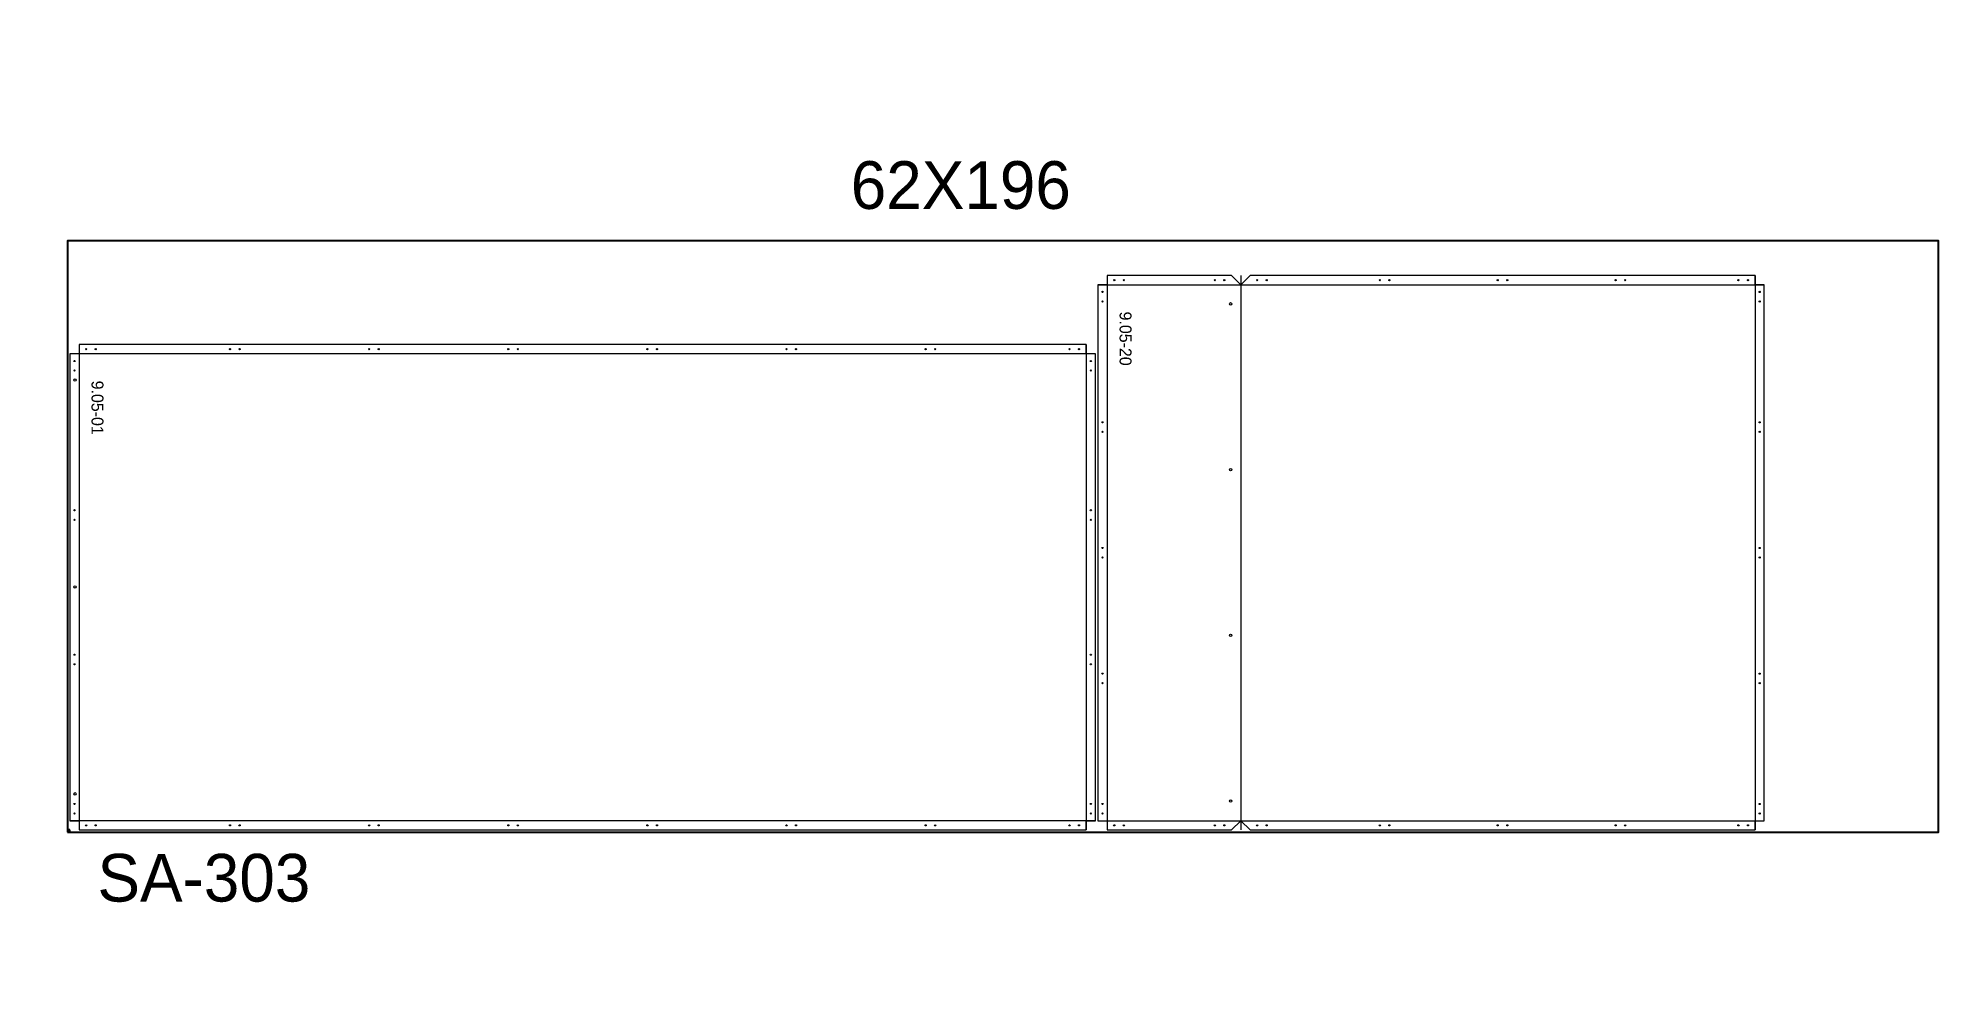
# Paper-space layout '21' of a CAD drawing. Header units: inches. Extents: x 1.7 to 15, y 2.1 to 8.7.
# The model-space entities are those that its viewports show. They can reach past a viewport. Long polylines and large blocks are cut down to what shows.
import ezdxf

# ---------------------------------------------------------------- set-up
doc = ezdxf.new("R2010")
doc.units = ezdxf.units.IN
doc.header["$MEASUREMENT"] = 0
for name, color, linetype, lineweight in [('ACM_Layer 1_Router Offset_Panel Cut', 1, 'Continuous', 9), ('ACM_Layer 3_Open Offset Countour_Route Lines', 4, 'Continuous', 9), ('ACM_Layer 4_Drill Centers_Rivet Holes', 3, 'Continuous', 9), ('ACM_Layer 5_Drill Centers_Weep Holes', 6, 'Continuous', 9)]:
    doc.layers.add(name, color=color, linetype=linetype, lineweight=lineweight)
doc.layers.add('ACM_Reference_Text', color=7, linetype='Continuous')
doc.layers.get('Defpoints').off()
doc.styles.add('ER_Basic_SS', font='', dxfattribs={"height": 1.25})
doc.styles.get('ER_Basic_SS').set_extended_font_data('ER_Basic_SS')

# ---------------------------------------------------------------- blocks, each defined once
blk = doc.blocks.new('*U149')
for p, q in [((-97.75, -34.23), (-98, -34.23)), ((-97.75, -34.48), (-97.75, -34.23))]:
    blk.add_line(p, q)
blk.add_lwpolyline([(-98, -34.48), (98, -34.48), (98, 27.52), (-98, 27.52)], close=True)
at = {"insert": (-15.94, 35.85), "char_height": 5, "attachment_point": 1}
blk.add_mtext_dynamic_manual_height_columns('62X196', width=43.9641, gutter_width=1, heights=[0], dxfattribs=at)
blk = doc.blocks.new('*U150')
at = {"color": 0, "linetype": 'ByBlock', "lineweight": -2, "transparency": 16777216}
blk.add_blockref('*U149', (0, 0), dxfattribs=at)

msp = doc.modelspace()

# ---------------------------------------------------------------- linework, layer by layer
at = {"layer": 'ACM_Layer 1_Router Offset_Panel Cut'}
for points in [[(6041.26, 586.38), (6041.26, 530.22), (6042.23, 530.22), (6042.23, 529.25), (6055.26, 529.25), (6056.23, 530.22), (6057.2, 529.25), (6110.11, 529.25), (6110.11, 530.22), (6111.07, 530.22), (6111.07, 586.38), (6110.11, 586.38), (6110.11, 587.35), (6057.2, 587.35), (6056.23, 586.38), (6055.26, 587.35), (6042.23, 587.35), (6042.23, 586.38)], [(6040.04, 580.11), (5934.54, 580.11), (5934.54, 579.14), (5933.57, 579.14), (5933.57, 530.22), (5934.54, 530.22), (5934.54, 529.25), (6040.04, 529.25), (6040.04, 530.22), (6041.01, 530.22), (6041.01, 579.14), (6040.04, 579.14)]]:
    msp.add_lwpolyline(points, close=True, dxfattribs=at)
at = {"layer": 'ACM_Layer 3_Open Offset Countour_Route Lines'}
for p, q in [((6041.26, 586.38), (6111.07, 586.38)), ((6042.23, 587.35), (6042.23, 529.25)), ((6056.23, 587.35), (6056.23, 529.25)), ((6110.11, 587.35), (6110.11, 529.25)), ((5934.54, 580.11), (5934.54, 529.25)), ((6040.04, 580.11), (6040.04, 529.25)), ((6041.01, 579.14), (5933.57, 579.14)), ((6041.01, 530.22), (5933.57, 530.22)), ((6041.26, 530.22), (6111.07, 530.22))]:
    msp.add_line(p, q, dxfattribs=at)
at = {"layer": 'ACM_Layer 4_Drill Centers_Rivet Holes'}
for centre in [(6041.75, 585.63), (6042.98, 586.87), (6043.98, 586.87), (6053.51, 586.87), (6054.51, 586.87), (6057.95, 586.87), (6058.95, 586.87), (6070.8, 586.87), (6071.8, 586.87), (6083.15, 586.87), (6084.15, 586.87), (6095.5, 586.87), (6096.5, 586.87), (6108.36, 586.87), (6109.36, 586.87), (6110.59, 585.63), (6041.75, 584.63), (6110.59, 584.63), (5935.29, 579.63), (5936.29, 579.63), (5950.36, 579.63), (5951.36, 579.63), (5964.93, 579.63), (5965.93, 579.63), (5979.51, 579.63), (5980.51, 579.63), (5994.08, 579.63), (5995.08, 579.63), (6008.65, 579.63), (6009.65, 579.63), (6023.22, 579.63), (6024.22, 579.63), (6038.29, 579.63), (6039.29, 579.63), (5934.06, 578.39), (6040.53, 578.39), (5934.06, 577.39), (6040.53, 577.39), (6041.75, 571.97), (6110.59, 571.97), (6041.75, 570.97), (6110.59, 570.97), (5934.06, 562.75), (5934.06, 561.75), (6040.53, 562.75), (6040.53, 561.75), (6041.75, 558.8), (6041.75, 557.8), (6110.59, 558.8), (6110.59, 557.8), (5934.06, 547.61), (6040.53, 547.61), (5934.06, 546.61), (6040.53, 546.61), (6041.75, 545.63), (6110.59, 545.63), (6041.75, 544.63), (6110.59, 544.63), (5934.06, 531.97), (6040.53, 531.97), (6041.75, 531.97), (6110.59, 531.97), (5934.06, 530.97), (5935.29, 529.73), (5936.29, 529.73), (5950.36, 529.73), (5951.36, 529.73), (5964.93, 529.73), (5965.93, 529.73), (5979.51, 529.73), (5980.51, 529.73), (5994.08, 529.73), (5995.08, 529.73), (6008.65, 529.73), (6009.65, 529.73), (6023.22, 529.73), (6024.22, 529.73), (6038.29, 529.73), (6039.29, 529.73), (6040.53, 530.97), (6041.75, 530.97), (6042.98, 529.73), (6043.98, 529.73), (6053.51, 529.73), (6054.51, 529.73), (6057.95, 529.73), (6058.95, 529.73), (6070.8, 529.73), (6071.8, 529.73), (6083.15, 529.73), (6084.15, 529.73), (6095.5, 529.73), (6096.5, 529.73), (6108.36, 529.73), (6109.36, 529.73), (6110.59, 530.97)]:
    msp.add_circle(centre, 0.0625, dxfattribs=at)
at = {"layer": 'ACM_Layer 5_Drill Centers_Weep Holes'}
for centre in [(6055.17, 584.38), (5934.12, 576.39), (6055.17, 567.01), (5934.12, 554.71), (6055.17, 549.65), (5934.12, 533.03), (6055.17, 532.28)]:
    msp.add_circle(centre, 0.125, dxfattribs=at)

# ---------------------------------------------------------------- block references
msp.add_blockref('*U150', (6031.32, 563.48))

# ---------------------------------------------------------------- texts
at = {"insert": (5936.47, 526.74), "char_height": 5, "attachment_point": 1}
msp.add_mtext_dynamic_manual_height_columns('SA-303', width=43.9641, gutter_width=1, heights=[0], dxfattribs=at)
at = {"layer": 'ACM_Reference_Text', "style": 'ER_Basic_SS'}
for s, p in [('9.05-20', (6043.54, 583.57)), ('9.05-01', (5935.85, 576.33))]:
    msp.add_text(s, height=1.25, rotation=270, dxfattribs=at).set_placement(p)

psp = doc.layouts.new('21')

# ---------------------------------------------------------------- viewports
at = {"layer": 'Defpoints'}
psp.add_viewport(center=(8.333, 5.376), size=(13.333, 6.63808), view_center_point=(6029.804, 562.669), view_height=99.13589, dxfattribs=at)

doc.saveas('drawing.dxf')
